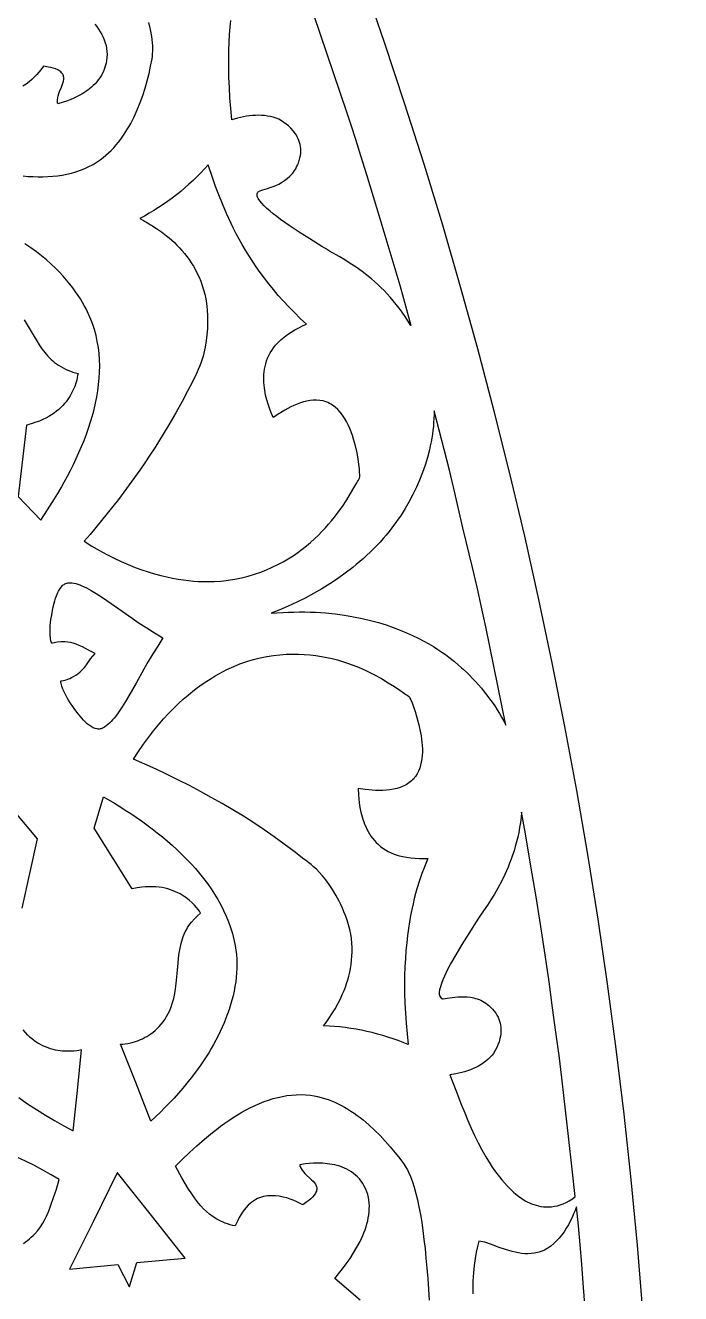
# Model space of a CAD drawing. Extents: x -540 to 540, y -540 to 540.
# Drawn here: x 404.1 to 462, y 36.9 to 149 of the extents above; entities that cross this region are included whole.
import ezdxf

# ---------------------------------------------------------------- set-up
doc = ezdxf.new("R2010")
doc.units = 0
doc.layers.add('LAYER_1', color=18, linetype='CONTINUOUS')
doc.layers.add('LAYER_2', color=174, linetype='CONTINUOUS')

msp = doc.modelspace()

# ---------------------------------------------------------------- linework, layer by layer
at = {"layer": 'LAYER_1'}
msp.add_lwpolyline([(0, 540, 0.4142135623730951), (-540, 5.68e-14, 0.4142135623730951), (0, -540, 0.4142135623730951), (540, 5.68e-14, 0.4142135623730951)], format="xyb", close=True, dxfattribs=at)
for points in [[(410.2177325340588, 149.1595620638615), (410.3929611884957, 148.9373801564667), (410.5554728956261, 148.710627106139), (410.7044122503814, 148.4793923026318), (410.8389238476931, 148.2437651356986), (410.9581522824928, 148.0038349950927), (411.0612421497119, 147.7596912705676), (411.147338044282, 147.5114233518767), (411.2155845611346, 147.2591206287734), (411.2651262952012, 147.0028724910111), (411.2951078414133, 146.7427683283433), (411.3046737947024, 146.4788975305233), (411.29296875, 146.2113494873047), (411.262289499414, 145.9477644373023), (411.2160666910089, 145.6953121290611), (411.1551775688847, 145.4537555702502), (411.0804993771413, 145.2228577685387), (410.9929093598789, 145.0023817315959), (410.8932847611974, 144.792090467091), (410.7825028251968, 144.591746982693), (410.6614407959773, 144.4011142860712), (410.5309759176388, 144.2199553848947), (410.3919854342813, 144.0480332868328), (410.2453465900048, 143.8851109995545), (410.0919366289095, 143.7309515307291), (409.9326327950952, 143.5853178880257), (409.768312332662, 143.4479730791135), (409.5998524857101, 143.3186801116616), (409.4281304983393, 143.1972019933393), (409.0784090787412, 142.9767423347601), (408.726166026668, 142.784698164729), (408.37841929492, 142.6191735445995), (408.0421868362972, 142.4782725357249), (407.7244866035999, 142.3600991994587), (407.4323365496282, 142.2627575971542), (406.9527587890625, 142.1229858398438), (406.9330218033029, 142.2066533243631), (406.9214775463305, 142.2920259038068), (406.9204770310957, 142.4672518402254), (406.9447768680548, 142.6473946346161), (406.9893966819044, 142.8311852724958), (407.0493560973412, 143.017354739381), (407.119674739062, 143.2046340207885), (407.2714682001421, 143.5774459692373), (407.3429822688948, 143.7604406073119), (407.4049340627181, 143.9394690019757), (407.4523432063087, 144.1132621387453), (407.4802293243634, 144.2805510031375), (407.4836120415789, 144.4400665806689), (407.4745582575896, 144.5165128198358), (407.4575109826517, 144.5905398568562), (407.4318476698523, 144.6619890649199), (407.3969457722786, 144.7307018172162), (407.3521827430175, 144.796519486935), (407.2969360351562, 144.8592834472656), (407.219403436602, 144.9309877101616), (407.1366732330416, 144.9956687944967), (406.9575184714066, 145.1058951688572), (406.7632686712593, 145.193830053094), (406.5577207536081, 145.2633409299537), (406.3446716394608, 145.3182952821829), (406.1279182498258, 145.3625605925284), (405.698486328125, 145.4344940185547), (405.451457590206, 145.1105774424946), (405.2911451271947, 144.9151909496937), (405.1073151570339, 144.705815519127), (404.9007285963873, 144.4886735498557), (404.6721463619187, 144.2699874409408), (404.4223293702919, 144.0559795914435), (404.1520385381705, 143.8528724004249), (403.8620347822183, 143.6668882669461)], [(403.888900226406, 135.7405846963792), (404.3312617897899, 135.7014409707621), (404.7716946387168, 135.674580504838), (405.2096584851814, 135.6607055497062), (405.6446130411782, 135.6605183564658), (406.0760180187016, 135.6747211762161), (406.5033331297462, 135.7040162600564), (406.9260180863067, 135.7491058590858), (407.3435326003774, 135.8106922244036), (407.7553363839529, 135.889477607109), (408.1608891490278, 135.9861642583012), (408.5596506075964, 136.1014544290795), (408.9510804716535, 136.236050370543), (409.3346384531935, 136.3906543337911), (409.709784264211, 136.5659685699228), (410.0759776167004, 136.7626953300375), (410.4326782226562, 136.9815368652344), (410.6981493927789, 137.1637850576768), (410.9548195999084, 137.3570673501583), (411.2028345576061, 137.5609411915639), (411.4423399794329, 137.7749640307782), (411.67348157895, 137.9986933166859), (411.8964050697186, 138.2316864981721), (412.1112561652997, 138.4735010241212), (412.3181805792544, 138.7236943434182), (412.5173240251439, 138.9818239049479), (412.7088322165293, 139.247447157595), (412.8928508669716, 139.5201215502443), (413.069525690032, 139.7994045317805), (413.2390023992717, 140.0848535510885), (413.4014267082517, 140.376026057053), (413.5569443305331, 140.6724794985588), (413.7057009796771, 140.9737713244907), (413.9835142127971, 141.5890999251719), (414.2360321161008, 142.2184714501747), (414.4644203980769, 142.8583454905775), (414.6698447672144, 143.5051816374585), (414.8534709320022, 144.1554394818957), (415.0164646009291, 144.8055786149677), (415.1599914824842, 145.4520586277524), (415.2852172851562, 146.0913391113281), (415.3173292298042, 146.3014113392801), (415.3386897500417, 146.5222760067894), (415.3495274096843, 146.7538540084816), (415.3500707725474, 146.996066238982), (415.3405484024467, 147.2488335929162), (415.3211888631976, 147.5120769649096), (415.2922207186157, 147.7857172495878), (415.2538725325164, 148.069675341576), (415.1499502910278, 148.6682285259849), (415.0112506492559, 149.3071036751401)], [(429.5556793746242, 150.0209849109033), (430.1502793251041, 148.2808209574249), (431.32029621231, 144.7936604721758), (432.4891967773438, 141.3063659667969), (432.8412431258826, 140.2486228820661), (433.2490485782702, 138.9914122543887), (433.7120774208701, 137.5346211533182), (434.2297939400453, 135.8781366484083), (435.4271471535751, 131.9656357052842), (436.8368225097656, 127.2530059814453), (437.1757138060873, 126.0749659175093), (437.5010410805992, 124.8930434085381), (438.1405639648438, 122.5260467529297), (437.896636059313, 122.9293030566607), (437.6468742162581, 123.3164908232539), (437.3918496036188, 123.6880237928995), (437.1321333893349, 124.0443157057877), (436.8682967413462, 124.3857803021089), (436.6009108275924, 124.7128313220531), (436.3305468160132, 125.0258825058107), (436.0577758745483, 125.3253475935718), (435.7831691711376, 125.6116403255268), (435.5072978737207, 125.8851744418657), (435.2307331502374, 126.146363682779), (434.9540461686274, 126.3956217884567), (434.6778080968306, 126.6333624990891), (434.4025901027865, 126.8599995548665), (433.8574990197158, 127.281617662617), (433.3233422629333, 127.6637860332301), (432.8046891759569, 128.0098145882276), (432.3061091023045, 128.3230132491313), (431.8321713854941, 128.6066919374631), (430.9765003964711, 129.0987290824982), (430.6039058112942, 129.3137073822453), (430.2742309570312, 129.5124053955078), (429.2342695310558, 130.1663434244805), (428.2789630143764, 130.7795360706479), (427.4142620241848, 131.3543991932533), (426.6461171776734, 131.8933486515401), (426.3001128761701, 132.1501107125775), (425.9804790920338, 132.3988003047515), (425.6879596524134, 132.6397194104675), (425.423298384458, 132.8731700121309), (425.1872391153165, 133.0994540921472), (424.9805256721379, 133.3188736329217), (424.8039018820713, 133.5317306168599), (424.6581115722656, 133.7383270263672), (424.6315517852917, 133.7908275362729), (424.6047897287746, 133.866559904046), (424.5835371336231, 133.9581097117713), (424.5735057307459, 134.0580625415339), (424.5804072510519, 134.1590039754187), (424.6099534254498, 134.2535195955107), (424.6350031738422, 134.296050719786), (424.6678559848483, 134.3341949838949), (424.7092258248318, 134.3670255855981), (424.7598266601562, 134.3936157226562), (425.0846126856364, 134.5074972072755), (425.4998346795326, 134.6372804577889), (425.7320020748738, 134.7143834670417), (425.9755499546035, 134.8029597839112), (426.2267354828166, 134.9055086971115), (426.481815823608, 135.0245294953571), (426.7370481410726, 135.1625214673623), (426.9886895993051, 135.3219839018413), (427.2329973624005, 135.5054160875088), (427.4662285944537, 135.7153173130787), (427.577520875119, 135.8309748435505), (427.6846404595594, 135.9541868672657), (427.7871194932866, 136.0852657953138), (427.8844901218125, 136.224524038784), (427.976284490649, 136.3722740087657), (428.062034745308, 136.5288281163479), (428.1412730313012, 136.6944987726203), (428.2135314941406, 136.8695983886719), (428.2932158742384, 137.1015642865183), (428.353378084229, 137.3264589768376), (428.3951072404649, 137.5442744607849), (428.4194924592987, 137.7550027395155), (428.4276228570829, 137.9586358141846), (428.4205875501701, 138.1551656859473), (428.3994756549126, 138.3445843559587), (428.3653762876631, 138.5268838253742), (428.3193785647741, 138.7020560953489), (428.2625716025979, 138.8700931670379), (428.1960445174872, 139.0309870415964), (428.1208864257945, 139.1847297201797), (428.0381864438723, 139.3313132039428), (427.949033688073, 139.4707294940411), (427.7557263202535, 139.7280284978635), (427.5496772531561, 139.9565627408884), (427.3395994176008, 140.1562682323574), (427.1342057444077, 140.3270809815117), (426.9422091643969, 140.4689369975929), (426.6332590072025, 140.6655228675017), (426.4824523925781, 140.7455139160156), (426.2418167746581, 140.8421601495063), (425.9949011297528, 140.9220531109262), (425.7425115272504, 140.985946616381), (425.4854540365392, 141.0345944819761), (425.2245347270072, 141.0687505238169), (424.9605596680425, 141.089168558009), (424.6943349290334, 141.0966024006579), (424.4266665793681, 141.0918058678691), (424.1583606884347, 141.0755327757481), (423.8902233256213, 141.0485369404004), (423.6230605603162, 141.0115721779314), (423.3576784619074, 140.9653923044468), (423.0948830997833, 140.9107511360519), (422.8354805433319, 140.8484024888523), (422.330078125, 140.7035980224609), (422.2392251393005, 141.6908495638764), (422.1675458988395, 142.6417838959697), (422.1142525539775, 143.5558695737369), (422.0785572550752, 144.432575152174), (422.0596721524933, 145.2713691862773), (422.0568093965924, 146.0717202310427), (422.069181137733, 146.8330968414664), (422.0959995262759, 147.5549675725445), (422.1364767125816, 148.2368009792731), (422.1898248470109, 148.8780656166481), (422.2552560799243, 149.4782300396659)], [(403.989464402349, 123.0174770191978), (404.4324755384055, 122.2809513555152), (404.8670961088778, 121.5388089177637), (405.088957909001, 121.1733811604234), (405.3179596401056, 120.8158489117395), (405.5571804929839, 120.4693120724364), (405.8096996584286, 120.1368705432387), (406.0785963272319, 119.8216242248709), (406.2201484725157, 119.6714179887247), (406.3669496901864, 119.5266730180576), (406.519384879093, 119.3877768004602), (406.6778389380846, 119.2551168235231), (406.8426967660101, 119.1290805748369), (407.0143432617188, 119.0100555419922), (407.2138354484678, 118.8859342018335), (407.4196892250696, 118.7716675128884), (407.6311043421852, 118.6669763116259), (407.847280550475, 118.5715814345152), (408.0674176006001, 118.4852037180254), (408.290715243221, 118.4075639986257), (408.5163732289986, 118.338383112785), (408.7435913085938, 118.2773818969727), (408.71099876605, 118.0863631492401), (408.676461506369, 117.9096207707107), (408.6239999366952, 117.6877224396726), (408.5492913187386, 117.4274176940758), (408.4480129142091, 117.1354560718704), (408.3158419848167, 116.8185871110064), (408.1484557922713, 116.4835603494339), (408.0502061166006, 116.3113470239913), (407.9415315982828, 116.1371253251029), (407.8218918950319, 115.9617389450123), (407.6907466645613, 115.7860315759634), (407.5475555645849, 115.6108469101999), (407.3917782528165, 115.4370286399655), (407.2228743869698, 115.2654204575041), (407.0403036247586, 115.0968660550593), (406.8435256238965, 114.9322091248749), (406.6320000420974, 114.7722933591947), (406.4051865370749, 114.6179624502625), (406.1625447665429, 114.4700600903219), (405.903534388215, 114.3294299716168), (405.6276150598051, 114.1969157863908), (405.3342464390267, 114.0733612268878), (405.0228881835938, 113.9596099853516), (404.6154124383989, 113.8331246455864), (404.2037048339844, 113.7207107543945), (403.4482421875, 107.4171981811523), (405.4428405761719, 105.3064270019531), (406.054957765565, 106.2307693770298), (406.6571153256758, 107.1891629824899), (406.9523099039657, 107.6800068369759), (407.2424353659932, 108.1780169074924), (407.5266319754445, 108.6827443301841), (407.8040399960057, 109.193740241196), (408.0737996913628, 109.7105557766728), (408.3350513252019, 110.2327420727595), (408.5869351612091, 110.7598502656008), (408.8285914630706, 111.2914314913416), (409.0591604944724, 111.8270368861269), (409.2777825191005, 112.3662175861013), (409.483597800641, 112.9085247274098), (409.6757466027801, 113.4535094461972), (409.8533691892038, 114.0007228786084), (410.0156058235982, 114.5497161607882), (410.1615967696495, 115.1000404288815), (410.2904822910435, 115.651246819033), (410.4014026514665, 116.2028864673878), (410.4934981146046, 116.7545105100905), (410.5659089441437, 117.3056700832861), (410.6177754037701, 117.8559163231194), (410.6482377571697, 118.4048003657352), (410.6564362680286, 118.9518733472785), (410.6415112000331, 119.496686403894), (410.6026028168691, 120.0387906717266), (410.5388513822227, 120.5777372869212), (410.44939715978, 121.1130773856225), (410.333380413227, 121.6443621039755), (410.18994140625, 122.171142578125), (410.0788995061939, 122.528677062543), (409.9635042393842, 122.8506535108211), (409.7995094290119, 123.2552654903925), (409.5804025757961, 123.7328850466925), (409.4481469770965, 123.9960639303143), (409.2996711804556, 124.2738842251566), (409.1341611234633, 124.5651424368988), (408.9508027437095, 124.8686350712202), (408.7487819787839, 125.1831586338004), (408.5272847662765, 125.5075096303187), (408.2854970437771, 125.8404845664545), (408.0226047488756, 126.1808799478874), (407.7377938191619, 126.5274922802967), (407.4302501922258, 126.8791180693618), (407.0991598056572, 127.2345538207621), (406.743708597046, 127.5925960401772), (406.363082503982, 127.9520412332864), (405.9564674640551, 128.3116859057691), (405.5230494148552, 128.6703265633048), (405.0620142939721, 129.0267597115729), (404.5725480389956, 129.3797818562528), (404.0538365875158, 129.7281895030239)], [(403.8135681152344, 71.01905822753906), (405.1737670898438, 77.13914489746094), (403.3274230957031, 79.33756256103516)], [(403.5003285412474, 54.26761157535159), (404.2732210022153, 53.73196294537787), (405.0621992448466, 53.21855477476019), (405.8645073944941, 52.72486318983837), (406.6773895765107, 52.24836431695226), (407.4980899162493, 51.78653428244169), (408.3238525390625, 51.33684921264648), (408.6906162808078, 54.91197036511847), (409.0394592285156, 58.48894119262695), (408.828233914474, 58.44753259699928), (408.6293886699691, 58.41602601247403), (408.3769215101745, 58.38685187783381), (408.0772322923649, 58.36716067384808), (407.736720873815, 58.36410288128633), (407.3617871117997, 58.38482898091802), (407.1634118073908, 58.40634551554687), (406.9588308635936, 58.43648945351264), (406.7488442625673, 58.4761546049115), (406.5342519864715, 58.52623477983964), (406.3158540174653, 58.58762378839326), (406.0944503377081, 58.66121544066851), (405.8708409293592, 58.74790354676161), (405.6458257745782, 58.84858191676872), (405.4202048555242, 58.96414436078604), (405.1947781543565, 59.09548468890975), (404.9703456532346, 59.24349671123603), (404.7477073343179, 59.40907423786106), (404.5276631797655, 59.59311107888104), (404.3110131717368, 59.79650104439214), (404.0985572923913, 60.02013794449056), (403.8910955238882, 60.26491558927246)], [(433.6733148198039, 36.38222326963493), (431.4247741699219, 38.28268432617188), (431.768480904135, 38.69139034955002), (432.1124074186705, 39.12404058779646), (432.4515758318157, 39.57794944512516), (432.7810082618578, 40.05043132575008), (433.0957268270839, 40.5388006338852), (433.3907536457815, 41.04037177374448), (433.6611108362378, 41.55245914954187), (433.7854827328401, 41.81160717723423), (433.9018205167397, 42.07237716549135), (434.0095019527228, 42.33443341484), (434.1079048055749, 42.5974402258069), (434.1964068400821, 42.86106189891881), (434.2743858210303, 43.12496273470245), (434.3412195132054, 43.3888070336846), (434.3962856813932, 43.65225909639199), (434.4389620903798, 43.91498322335137), (434.468626504951, 44.17664371508948), (434.4846566898927, 44.43690487213308), (434.4864304099908, 44.6954309950089), (434.4733254300313, 44.95188638424369), (434.4447195147999, 45.20593534036419), (434.3999904290828, 45.45724216389716), (434.3385159376656, 45.70547115536932), (434.2596738053344, 45.95028661530745), (434.162841796875, 46.19135284423828), (434.0422273411001, 46.43947157232375), (433.909116322568, 46.66978412347308), (433.7643609210108, 46.88290093796064), (433.608813316161, 47.07943245606079), (433.4433256877508, 47.25998911804793), (433.2687502155124, 47.42518136419643), (433.0859390791783, 47.57561963478068), (432.8957444584805, 47.71191437007503), (432.6990185331515, 47.83467601035387), (432.4966134829236, 47.94451499589159), (432.2893814875291, 48.04204176696255), (432.0781747267002, 48.12786676384113), (431.8638453801693, 48.20260042680172), (431.6472456276686, 48.26685319611869), (431.4292276489304, 48.3212355120664), (431.210643623687, 48.36635781491925), (430.9923457316708, 48.40283054495162), (430.7751861526139, 48.43126414243787), (430.3476906523077, 48.46645570086953), (429.9349745606266, 48.47681601240927), (429.543855315429, 48.4672285992521), (429.1811503545733, 48.44257698359303), (428.8536771159178, 48.4077446876271), (428.3316955566406, 48.32707214355469), (428.3494244651694, 48.24325691179982), (428.375276788316, 48.16139649325511), (428.4488346333891, 48.00305093044935), (428.5473350017126, 47.85105712444373), (428.6657438031392, 47.70443674454458), (428.7990269475215, 47.56221146005822), (428.9421503447122, 47.42340294029097), (429.2377815369297, 47.15212287213909), (429.3802211516618, 47.01769466236711), (429.512364658613, 46.88276989453952), (429.629177967636, 46.74637023796267), (429.7256269885835, 46.60751736194285), (429.7966776313082, 46.46523293578642), (429.8211054076659, 46.39249816306518), (429.8372958056627, 46.31853862879967), (429.8446195640301, 46.24323204165315), (429.8424474214997, 46.16645611028893), (429.8301501168031, 46.0880885433703), (429.8070983886719, 46.00800704956055), (429.7675023423433, 45.90962087728131), (429.7202315494595, 45.81533772926468), (429.6051969529588, 45.63814861724435), (429.4670570570345, 45.47457593594983), (429.3108743195514, 45.32275590783134), (429.1417111983745, 45.18082475533917), (428.9646301513684, 45.04691870092356), (428.6069641113281, 44.79572677612305), (428.244819145921, 44.98079308811153), (428.0161981689037, 45.08724385430916), (427.7603606706295, 45.1959847492694), (427.4806685073128, 45.30177456446246), (427.1804835351679, 45.3993720913586), (426.8631676104092, 45.48353612142804), (426.5320825892508, 45.54902544614102), (426.190590327907, 45.59059885696779), (426.0169920622326, 45.6007792170083), (425.8420526825922, 45.6030151453786), (425.6661924210126, 45.59665149101247), (425.4898315095207, 45.58103310284368), (425.3133901801432, 45.55550482980601), (425.1372886649068, 45.51941152083324), (424.9619471958384, 45.47209802485916), (424.7877860049647, 45.41290919081757), (424.6152253243126, 45.34118986764221), (424.4446853859088, 45.25628490426688), (424.2765864217801, 45.15753914962535), (424.1113486639533, 45.04429745265141), (423.9493923444552, 44.91590466227884), (423.7911376953125, 44.77170562744141), (423.603175380435, 44.57395904431557), (423.4294440120879, 44.36299475404769), (423.2688608934686, 44.14070512139072), (423.1203433277748, 43.90898251109763), (422.9828086182038, 43.66971928792135), (422.855174067953, 43.42480781661486), (422.6252746582031, 42.92560958862305), (422.396144387787, 42.97728228504519), (422.1749977991837, 43.03695978374228), (421.9616860287347, 43.10416717198256), (421.7560602127814, 43.1784295370343), (421.5579714876653, 43.25927196616576), (421.3672709897277, 43.34621954664521), (421.1838098553101, 43.4387973657409), (421.0074392207538, 43.5365305107211), (420.6753739965912, 43.74556312740805), (420.369884407971, 43.96951809485216), (420.0897795456247, 44.20459611119951), (419.8338685002835, 44.44699787459618), (419.6009603626789, 44.69292408318827), (419.3898642235421, 44.93857543512188), (419.1993891736043, 45.18015262854308), (419.0283443035972, 45.41385636159796), (418.7397814662996, 45.84244623919317), (418.5146484375, 46.19395065307617), (418.2056022033544, 46.68749464137842), (417.9100339294322, 47.18941444157399), (417.3435363769531, 48.20760726928711), (417.952200467987, 48.8082376307657), (418.5858696293706, 49.41337684987032), (419.2431141552723, 50.01608729523577), (419.9225043398607, 50.60943133549687), (420.6226104773039, 51.18647133928845), (420.9799852452737, 51.46670931770655), (421.3420028617704, 51.74026967524531), (421.7084846135651, 52.00628520798411), (422.0792517874287, 52.26388871200227), (422.4541256701324, 52.51221298337917), (422.8329275484471, 52.75039081819416), (423.2154787091439, 52.97755501252657), (423.601600438994, 53.19283836245577), (423.9911140247682, 53.39537366406113), (424.3838407532377, 53.58429371342196), (424.7796019111736, 53.75873130661763), (425.1782187853468, 53.91781923972751), (425.5795126625284, 54.06069030883093), (425.9833048294896, 54.18647731000725), (426.3894165730013, 54.29431303933582), (426.7976691798345, 54.38333029289601), (427.2078839367603, 54.45266186676714), (427.6198821305499, 54.50144055702857), (428.0334850479741, 54.52879915975967), (428.4485139758041, 54.53387047103978), (428.8647902008109, 54.51578728694826), (429.2821350097656, 54.47368240356445), (429.5992406050627, 54.42510720883786), (429.9131827897941, 54.36268045133293), (430.2238994174191, 54.28686845309274), (430.5313283413967, 54.19813753616035), (430.8354074151862, 54.09695402257884), (431.1360744922467, 53.9837842343913), (431.4332674260373, 53.8590944936408), (431.7269240700174, 53.72335112237043), (432.0169822776459, 53.57702044262325), (432.3033799023822, 53.42056877644235), (432.5860547976852, 53.2544624458708), (432.8649448170142, 53.07916777295169), (433.1399878138284, 52.89515107972809), (433.411121641587, 52.70287868824308), (433.6782841537491, 52.50281692053972), (433.9414132037738, 52.29543209866112), (434.455322331248, 51.86055858055044), (434.9523518516828, 51.40198871025567), (435.4320045927516, 50.92345306412143), (435.8937833821277, 50.42868221849233), (436.3371910474845, 49.92140674971301), (436.7617304164952, 49.40535723412809), (437.1669043168332, 48.88426424808219), (437.5522155761719, 48.36185836791992), (437.6540586863723, 48.21229885966471), (437.7531480536948, 48.05083992806352), (437.8495229580992, 47.87760532301431), (437.9432226795456, 47.69271879441499), (438.1227536934036, 47.28848496615781), (438.2920553349484, 46.83912844247548), (438.4514418438591, 46.34563922255151), (438.6012274598152, 45.80900730556939), (438.741726422496, 45.23022269071262), (438.8732529715808, 44.61027537716471), (438.9961213467491, 43.95015536410915), (439.1106457876801, 43.25085265072943), (439.2171405340532, 42.51335723620907), (439.3159198255478, 41.73865911973155), (439.4072979018433, 40.92774830048037), (439.4915890026189, 40.08161477763905), (439.5691073675541, 39.20124855039106), (439.6401672363281, 38.28763961791992), (439.7831749985979, 36.3673407721132)], [(403.9138019525405, 41.38660740555112), (404.1033292379138, 41.51492338286127), (404.2832985896355, 41.64866399579125), (404.4539996169785, 41.78731847817745), (404.6157219292164, 41.93037606385624), (404.7687551356224, 42.07732598666402), (404.9133888454697, 42.22765748043716), (405.1786162125818, 42.53642211622505), (405.4137209047391, 42.85258384191098), (405.6210197961281, 43.17205652818599), (405.8028297609352, 43.49075404574114), (405.9614676733469, 43.80459026526748), (406.0992504075495, 44.10947905745606), (406.2184948377296, 44.40133429299794), (406.4106362827679, 44.92959957690582), (406.5564270019531, 45.35669708251953), (406.8294286505582, 46.18599224768118), (407.0811157226562, 47.02218627929688), (406.3716853581236, 47.44420464499412), (405.6387307861511, 47.86026229406635), (404.8849354159928, 48.26510873586557), (404.112982656903, 48.65349347974373), (403.3255559181358, 49.02016603505282)], [(453.6472851737362, 34.47985121852781), (453.3945892077387, 37.86510084238141), (453.2601081378016, 39.55696608764414), (453.1153521168757, 41.24784183505285), (452.9566814751889, 42.93736574454904), (452.7804565429688, 44.62517547607422), (452.6663936231392, 44.30790086040983), (452.538792895795, 43.98702825463199), (452.3976691099347, 43.66515253279586), (452.2430370145574, 43.34486856895658), (452.0749113586619, 43.02877123716931), (451.8933068912469, 42.71945541148921), (451.6982383613114, 42.41951596597141), (451.4897205178543, 42.13154777467106), (451.2677681098744, 41.85814571164332), (451.0323958863705, 41.60190465094335), (450.7836185963416, 41.36541946662628), (450.5214509887865, 41.15128503274727), (450.2459078127041, 40.96209622336147), (450.1031249955272, 40.87766732599576), (449.9570038170931, 40.80044791252404), (449.8075461210266, 40.73076234220319), (449.6547537509525, 40.66893497429011), (449.4986285504958, 40.6152901680417), (449.3391723632812, 40.57015228271484), (449.0630015873207, 40.51305279779114), (448.7849096591507, 40.47970614353274), (448.5052353403274, 40.46817625994004), (448.2243173924073, 40.47652708701349), (447.9424945769465, 40.50282256475347), (447.6601056555014, 40.54512663316041), (447.3774893896283, 40.60150323223472), (447.0949845408834, 40.67001630197683), (446.812929870823, 40.74872978238714), (446.5316641410036, 40.83570761346607), (445.9728545483124, 41.02671208763145), (445.42126585526, 41.22754124447628), (444.8796081542969, 41.42270660400391), (444.7028462957621, 41.48123898841006), (444.5227114800409, 41.53069710229522), (444.3399870986157, 41.56507941588725), (444.1554565429688, 41.57838439941406), (444.0432545096526, 41.12546773884236), (443.936327646464, 40.61739170875292), (443.8386171551129, 40.05615755650166), (443.7540642373092, 39.44376652944448), (443.686610094763, 38.78221987493729), (443.6401959291843, 38.07351884033599), (443.6187629422831, 37.3196646729965), (443.6186460163709, 36.92643055434863)]]:
    msp.add_lwpolyline(points, dxfattribs=at)
for points in [[(425.9866943359375, 114.3857421875), (425.7777777854913, 114.8960426006065), (425.6590522924018, 115.2130778128101), (425.5394611433447, 115.5656048006817), (425.4254887052775, 115.949299893147), (425.3236193451577, 116.3598394191318), (425.2403374299429, 116.792899707562), (425.2076931288491, 117.0165239904834), (425.1821273265905, 117.2441570873633), (425.1644505690369, 117.4752585393175), (425.1554734020581, 117.7092878874616), (425.1560063715235, 117.9457046729114), (425.166860023303, 118.1839684367826), (425.1888449032662, 118.4235387201909), (425.2227715572828, 118.6638750642521), (425.2694505312226, 118.9044370100819), (425.3296923709552, 119.1446840987959), (425.4043076223502, 119.38407587151), (425.4941068312774, 119.6220718693399), (425.5999005436065, 119.8581316334012), (425.7224993052071, 120.0917147048098), (425.8627136619489, 120.3222806246813), (426.0213541597017, 120.5492889341314), (426.1992313443351, 120.7721991742759), (426.3971557617188, 120.9904708862305), (426.6687027166643, 121.2522003974581), (426.9577987429986, 121.4953708534038), (427.2619993019769, 121.7213390255181), (427.5788598548547, 121.9314616852519), (427.9059358628874, 122.1270956040557), (428.2407827873303, 122.3095975533803), (428.580956089439, 122.4803243046763), (428.9240112304688, 122.6406326293945), (428.3818223318815, 123.1464119576019), (427.8631219174242, 123.6541512072502), (427.3673085177808, 124.163229411601), (426.8937806636354, 124.6730256039156), (426.441936885672, 125.1829188174555), (426.0111757145746, 125.6922880854822), (425.6008956810272, 126.2005124412572), (425.2104953157139, 126.7069709180418), (424.8393731493186, 127.2110425490975), (424.4869277125255, 127.7121063676859), (424.1525575360185, 128.2095414070682), (423.8356611504817, 128.7027267005061), (423.535637086599, 129.1910412812609), (423.2518838750545, 129.6738641825942), (422.9838000465323, 130.1505744377672), (422.7307841317164, 130.6205510800416), (422.4922346612907, 131.0831731426787), (422.2675501659393, 131.5378196589401), (421.8573702231955, 132.4207021853812), (421.4954325489573, 133.2642309254566), (421.1769253886967, 134.0634381452579), (420.897036987886, 134.8133561108767), (420.6509555919973, 135.5090170884047), (420.240966796875, 136.7176971435547), (419.9198876872426, 136.3598544220617), (419.5897943864587, 136.0091646379137), (419.2510051583188, 135.6658346104082), (418.9038382666183, 135.3300711588428), (418.5486119751528, 135.002081102515), (418.1856445477181, 134.6820712607224), (417.8152542481095, 134.3702484527626), (417.4377593401227, 134.066819497933), (417.0534780875532, 133.7719912155314), (416.6627287541966, 133.4859704248551), (416.2658296038484, 133.2089639452019), (415.8630989003041, 132.9411785958692), (415.4548549073594, 132.6828211961547), (415.0414158888098, 132.4340985653558), (414.6231001084509, 132.1952175227702), (414.2002258300781, 131.9663848876953), (414.5154871168667, 131.8003817533683), (414.872917502814, 131.6013876967988), (415.2649968923959, 131.3678145524908), (415.6842051900883, 131.0980741549485), (416.123022300367, 130.7905783386756), (416.5739281277078, 130.4437389381763), (416.8015642804252, 130.2550690921242), (417.0294025765865, 130.0559677879544), (417.2565030042513, 129.8462365049801), (417.4819255514791, 129.6256767225141), (417.7047302063293, 129.3940899198694), (417.9239769568613, 129.1512775763591), (418.1387257911348, 128.8970411712962), (418.3480366972091, 128.6311821839936), (418.5509696631437, 128.3535020937644), (418.7465846769982, 128.0638023799215), (418.9339417268319, 127.761884521778), (419.1121008007045, 127.4475499986468), (419.2801218866753, 127.120600289841), (419.4370649728039, 126.7808368746735), (419.5819900471496, 126.4280612324573), (419.7139570977721, 126.0620748425055), (419.8320261127308, 125.682679184131), (419.9352570800851, 125.2896757366469), (420.0227099878946, 124.8828659793661), (420.0934448242188, 124.4620513916016), (420.1290676726748, 124.1891846049298), (420.157104338403, 123.9151297018302), (420.1912128952843, 123.3642666917471), (420.1973580420795, 122.8110846521515), (420.1771273260051, 122.2572058738423), (420.1321082942777, 121.7042526476188), (420.063888494114, 121.1538472642801), (419.9740554727305, 120.6076120146251), (419.8641967773438, 120.0671691894531), (419.8022486299124, 119.8209643499377), (419.7215077967222, 119.5545220208919), (419.622248419224, 119.2679305555944), (419.5047446388687, 118.9612783073239), (419.3692705971072, 118.634653629359), (419.21610043539, 118.2881448749784), (418.8577683178925, 117.5358285500845), (418.4319414179826, 116.7050361588715), (417.9408128672669, 115.7964745275685), (417.3865757973517, 114.8108504824048), (416.7714233398438, 113.7488708496094), (416.3640619889655, 113.0648379984627), (415.9473686688386, 112.3861354348969), (415.5216089621815, 111.7127684816051), (415.0870484517125, 111.0447424612807), (414.6439527201501, 110.382062696617), (414.1925873502129, 109.7247345103075), (413.7332179246193, 109.0727632250453), (413.2661100260876, 108.4261541635239), (412.7915292373365, 107.7849126484365), (412.3097411410842, 107.1490440024765), (411.8210113200493, 106.5185535483373), (411.3256053569502, 105.8934466087122), (410.8237888345054, 105.2737285062944), (410.3158273354334, 104.6594045637773), (409.8019864424525, 104.0504801038544), (409.2825317382812, 103.4469604492188), (409.9618789204862, 103.0220329481592), (410.6304062647981, 102.6309793976122), (411.2874968232759, 102.2724792364491), (411.9325336479782, 101.9452119035416), (412.5648997909639, 101.6478568377612), (413.1839783042918, 101.3790934779795), (413.7891522400207, 101.1376012630679), (414.3798046502093, 100.922059631898), (414.9553185869165, 100.7311480233415), (415.5150771022011, 100.5635458762698), (416.0584632481218, 100.4179326295544), (416.5848600767375, 100.292987722067), (417.0936506401069, 100.187390592679), (417.5842179902889, 100.099820680262), (418.0559451793424, 100.0289574236876), (418.508215259326, 99.97348026182736), (418.9404112822986, 99.93206863355275), (419.3519163003189, 99.90340197773531), (419.7421133654458, 99.88615973324661), (420.1103855297381, 99.87902133895822), (420.7786873640539, 99.88977385646851), (421.3518862197368, 99.9250950412385), (421.8250465132572, 99.97442040424062), (422.1932326610854, 100.0271854564472), (422.5949401855469, 100.1007766723633), (423.1968778587837, 100.2250479214347), (423.7786812570353, 100.370879287473), (424.3406542918431, 100.5370289642142), (424.8831008747486, 100.7222551453941), (425.4063249172932, 100.9253160247487), (425.9106303310185, 101.1449697960139), (426.3963210274657, 101.3799746529256), (426.8637009181763, 101.6290887892197), (427.3130739146919, 101.8910703986322), (427.7447439285539, 102.1646776748989), (428.1590148713036, 102.4486688117557), (428.5561906544826, 102.7418020029386), (428.9365751896324, 103.0428354421835), (429.3004723882942, 103.3505273232263), (429.6481861620097, 103.6636358398029), (429.9800204223201, 103.9809191856492), (430.296279080767, 104.3011355545012), (430.5972660488919, 104.6230431400947), (430.8832852382361, 104.9454001361657), (431.1546405603411, 105.2669647364501), (431.4116359267484, 105.5864951346837), (431.6545752489994, 105.9027495246026), (432.0995014071983, 106.5204630544396), (432.4918503272694, 107.1101708758485), (432.8340533015441, 107.6619385387164), (433.1285416223543, 108.1658315929308), (433.3777465820312, 108.6119155883789), (433.4471733025073, 108.7253630400664), (433.5201468089084, 108.8376541665194), (433.5841150260896, 108.9532945707967), (433.60879962774, 109.0137787530753), (433.6265258789062, 109.076789855957), (433.6334562600113, 109.1520495137025), (433.6360329911007, 109.3080856849898), (433.6289464132954, 109.543674864526), (433.6068868677161, 109.8575935470179), (433.5645446954838, 110.2486182271727), (433.4966102377196, 110.7155253996972), (433.397773835544, 111.2570915592985), (433.2627258300781, 111.8720932006836), (433.1856927572276, 112.174735093318), (433.0962190192222, 112.4844845173451), (432.9940467535129, 112.7982683682747), (432.8789180975505, 113.1130135416162), (432.7505751887857, 113.4256469328794), (432.6087601646695, 113.7330954375738), (432.4532151626527, 114.032285951209), (432.283682320186, 114.3201453692947), (432.0999037747202, 114.5936005873406), (431.9016216637065, 114.8495785008561), (431.6885781245954, 115.0850060053509), (431.4605152948378, 115.2968099963347), (431.34077106392, 115.3928928291067), (431.2171753118846, 115.481917369317), (431.089695805913, 115.5634994789044), (430.9583003131866, 115.6372550198076), (430.8229566008866, 115.7027998539651), (430.6836324361946, 115.7597498433158), (430.5402955862917, 115.8077208497984), (430.3929138183594, 115.8463287353516), (430.1088320905922, 115.8956644763798), (429.822958636813, 115.9169763364027), (429.5359257700279, 115.9122516499137), (429.2483658032427, 115.8834777514063), (428.9609110494631, 115.8326419753739), (428.6741938216951, 115.7617316563101), (428.3888464329445, 115.6727341287082), (428.1055011962171, 115.5676367270617), (427.8247904245189, 115.4484267858641), (427.5473464308556, 115.3170916396089), (427.273801528233, 115.1756186227894), (427.0047880296572, 115.0259950698992), (426.4828844966689, 114.7102456938804)], [(425.8032073974609, 97.08503723144531), (426.321769640461, 97.1257134734883), (426.8318956561019, 97.15715396202995), (427.3336043972061, 97.1796244056214), (427.8269148165958, 97.19339051281378), (428.3118458670936, 97.1987179921582), (428.7884165015215, 97.19587255220581), (429.2566456727019, 97.18511990150775), (429.7165523334572, 97.16672574861512), (430.1681554366096, 97.14095580207908), (430.6114739349814, 97.10807577045074), (431.4733329286728, 97.0220482861217), (432.3022809371096, 96.91076896403705), (433.0984695828705, 96.77636347260582), (433.862050488534, 96.62095748023708), (434.5931752766784, 96.44667665533984), (435.2919955698824, 96.25564666632317), (435.9586629907244, 96.0499931815961), (436.5933291617829, 95.83184186956765), (437.1961457056364, 95.60331839864688), (437.7672642448634, 95.36654843724284), (438.3068364020423, 95.12365765376454), (438.8150137997517, 94.87677171662105), (439.2919480605701, 94.62801629422141), (439.7377908070758, 94.37951705497466), (440.1526936618476, 94.13339966728981), (440.5368082474638, 93.89178979957595), (440.8902861865029, 93.65681312024208), (441.2132791015433, 93.43059529769727), (441.5059386151637, 93.21526200035055), (442.0008639284581, 92.82575165488754), (442.376275107014, 92.50528743112538), (442.6333851314592, 92.2708746763364), (442.7734069824219, 92.13951873779297), (443.0581994578387, 91.87549429061372), (443.3373276563738, 91.60444748157775), (443.6105897023749, 91.32661221428448), (443.8777837201899, 91.04222239233329), (444.1387078341664, 90.75151191932356), (444.3931601686525, 90.45471469885473), (444.6409388479957, 90.15206463452614), (444.881841996544, 89.84379562993722), (445.1156677386451, 89.53014158868736), (445.3422141986468, 89.21133641437595), (445.561279500897, 88.88761401060239), (445.7726617697434, 88.5592082809661), (445.9761591295338, 88.22635312906644), (446.1715697046159, 87.8892824585028), (446.3586916193377, 87.54823017287461), (446.5373229980469, 87.20343017578125), (445.8321329663653, 90.66778343365587), (445.1275152175801, 94.14318154604598), (444.7652158054331, 95.88605783410725), (444.3908132914015, 97.6329378295049), (444.0002256179489, 99.38423569680806), (443.5893707275391, 101.1403656005859), (442.7603033424932, 104.6419851877009), (441.941223574844, 108.1137847628191), (441.5254640445572, 109.8392842266567), (441.1002434150365, 111.5582673044281), (440.6615756850874, 113.2710468684441), (440.2054748535156, 114.9779357910156), (440.2023165188058, 114.6339936490321), (440.1904321218502, 114.2895841589185), (440.1699646818968, 113.9448866283723), (440.1410572181933, 113.6000803650912), (440.1038527499877, 113.2553446767727), (440.0584942965277, 112.9108588711143), (440.0051248770613, 112.5668022558136), (439.9438875108364, 112.2233541385681), (439.8749252171007, 111.8806938270755), (439.798381015102, 111.5390006290331), (439.6231189633075, 110.8592328040897), (439.4192455094358, 110.1854851253183), (439.1879048074696, 109.5191920542992), (438.9302410113918, 108.861788052613), (438.6473982751853, 108.21470758184), (438.3405207528328, 107.5793851035607), (438.0107525983173, 106.9572550793553), (437.6592379656215, 106.3497519708045), (437.2871210087283, 105.7583102394885), (436.8955458816206, 105.1843643469878), (436.4856567382812, 104.6293487548828), (436.2329570374303, 104.3079295607409), (435.9728809107124, 103.9918871354329), (435.7056426017396, 103.6812364437465), (435.4314563541241, 103.3759924504697), (435.1505364114781, 103.0761701203901), (434.8630970174138, 102.7817844182956), (434.5693524155434, 102.4928503089741), (434.2695168494792, 102.2093827572132), (433.9638045628332, 101.9313967278008), (433.6524297992177, 101.6589071855247), (433.3356068022449, 101.3919290951727), (433.0135498155269, 101.1304774215326), (432.3545908473042, 100.6242131835394), (431.6772668434472, 100.1402341898474), (430.9832917528535, 99.67866015875899), (430.2743795244206, 99.23961080857669), (429.552244107046, 98.82320585760286), (428.8185994496272, 98.42956502413989), (428.0751595010618, 98.05880802649024), (427.3236382102472, 97.71105458295634), (426.5657495260811, 97.38642441184055)], [(410.2437286376953, 93.53740692138672), (409.9569905603696, 93.66617579940501), (409.6772983199691, 93.81002685561164), (409.1244506835938, 94.1108169555664), (408.843715424784, 94.2465786934606), (408.5738286428549, 94.35386782622066), (408.3156589542114, 94.43547583153861), (408.0700749752583, 94.49419418710649), (407.8379453224007, 94.53281437061634), (407.6201386120434, 94.55412785976021), (407.4175234605915, 94.56092613223016), (407.2309684844498, 94.55600066571823), (406.909513523717, 94.52214442651689), (406.6627226610844, 94.47489096369254), (406.4975448277916, 94.43657209878157), (406.44773233816, 94.4277418347737), (406.4209289550781, 94.42951965332031), (406.4046408509108, 94.44829003109533), (406.3860672200565, 94.48855782158917), (406.346082045056, 94.63220006634475), (406.3090107636139, 94.85767523880976), (406.2828907092678, 95.16221219020687), (406.2757592155552, 95.5430397717588), (406.2956536160137, 95.99738683468823), (406.3182471932876, 96.25126418767658), (406.3506112441808, 96.52248223021783), (406.3937504353854, 96.81069456871481), (406.4486694335938, 97.11555480957031), (406.5308357411743, 97.52299664068313), (406.6330580119515, 97.96603186642488), (406.6936743157959, 98.1920419211115), (406.761685629148, 98.41632422705126), (406.8378856249107, 98.63533675177611), (406.9230679759867, 98.845537462818), (407.0180263552789, 99.04338432770889), (407.1235544356903, 99.22533531398076), (407.2404458901235, 99.38784838916558), (407.3694943914816, 99.52738152079527), (407.4388255575396, 99.58742372263072), (407.5114936126673, 99.64039267640185), (407.5875977659777, 99.6858456280502), (407.6672372265836, 99.72333982351724), (407.7505112035977, 99.75243250874448), (407.837518906133, 99.77268092967341), (407.9283595433024, 99.78364233224553), (408.0231323242188, 99.78487396240234), (408.1895036755178, 99.77151126857336), (408.3603312136408, 99.74456038474686), (408.5357536391984, 99.70448265194226), (408.7159096528009, 99.651739411179), (408.9009379550585, 99.58679200347653), (409.0909772465816, 99.5101017698543), (409.4866435998655, 99.32333818892832), (409.9040183175354, 99.09513939655663), (410.3442110044738, 98.82919612089476), (410.8083312655635, 98.5291990900983), (411.297488705687, 98.19883903232278), (412.3553535425662, 97.46179274845679), (413.5266823541727, 96.6475830945412), (414.1576697627054, 96.2207688242037), (414.8203519795678, 95.78573589582048), (415.5158386096426, 95.34617503754708), (416.2452392578125, 94.90577697753906), (415.7858378009061, 94.18814834778905), (415.3548405484891, 93.48714983225614), (414.9498323500179, 92.80550676287967), (414.5683980549491, 92.14594447159907), (413.866590572844, 90.90396355108311), (413.2300968978251, 89.78300972622347), (412.9303048616141, 89.27473130451327), (412.639595825544, 88.80488565253536), (412.3555546390711, 88.37619810222913), (412.0757661516519, 87.99139398553399), (411.9367119355426, 87.81629988102164), (411.7978152127428, 87.65319863438934), (411.6587740894347, 87.50243091212951), (411.5192866718003, 87.36433738073458), (411.3790510660216, 87.23925870669697), (411.2377653782808, 87.12753555650912), (411.0951277147598, 87.02950859666342), (410.9508361816406, 86.94551849365234), (410.8652407431896, 86.90578608208546), (410.7789879780506, 86.87651431359777), (410.6921802358174, 86.85726163005519), (410.6049198660839, 86.84758647332366), (410.517309218444, 86.8470472852691), (410.4294506424916, 86.85520250775744), (410.2533991040248, 86.89582995182657), (410.0775840474346, 86.96593634045848), (409.902824269472, 87.06198920858061), (409.7299385668882, 87.18045609112039), (409.5597457364343, 87.31780452300528), (409.3930645748613, 87.47050203916271), (409.2307138789204, 87.63501617452012), (408.9222790709392, 87.98536444254464), (408.6409916864992, 88.34058960649836), (408.3934020996094, 88.67243194580078), (408.2138860754135, 88.92415514557817), (408.0521381688787, 89.16586567603522), (407.9073916812088, 89.3968254867019), (407.7788799136073, 89.61629652710806), (407.5674937434243, 90.01782009525849), (407.4118460679591, 90.36453197672573), (407.3058032968408, 90.65052776774898), (407.2432318396986, 90.86990306456745), (407.2179981061617, 91.01675346342034), (407.2174661387544, 91.06113669993445), (407.2239685058594, 91.08517456054688), (407.2471690601536, 91.09834408347582), (407.2957338120539, 91.11183284200729), (407.4608334687776, 91.14837823906414), (407.7030225962396, 91.21203109809012), (407.847949186563, 91.259404184083), (408.0060563146495, 91.3200117654579), (408.1753133705253, 91.39600638551144), (408.3536897442164, 91.48954058754018), (408.5391548257492, 91.60276691484071), (408.7296780051498, 91.73783791070963), (408.9232286724442, 91.8969061184435), (409.1177762176588, 92.08212408133892), (409.3112900308198, 92.2956443426925), (409.5017395019531, 92.53961944580078), (409.8602902389267, 93.04827654342009), (410.0454501343456, 93.29811870595313)], [(433.5011291503906, 81.58039855957031), (433.5292702721592, 81.03049453606808), (433.556704932214, 80.69325375165474), (433.5984263176962, 80.32346155618077), (433.6584674230916, 79.92784877768182), (433.7408612428853, 79.51314624419348), (433.8496407715629, 79.08608478375143), (433.9151854875098, 78.87002283968388), (433.9888390036098, 78.65339522439126), (434.0711054441734, 78.43704329137802), (434.1624889335114, 78.22180839414864), (434.2634935959344, 78.00853188620754), (434.3746235557531, 77.79805512105918), (434.4963829372783, 77.59121945220801), (434.6292758648206, 77.38886623315852), (434.7738064626905, 77.19183681741512), (434.9304788551989, 77.00097255848229), (435.0997971666563, 76.81711480986448), (435.2822655213737, 76.64110492506613), (435.4783880436614, 76.47378425759172), (435.6886688578304, 76.31599416094566), (435.9136120881912, 76.16857598863245), (436.1537218590545, 76.03237109415653), (436.4095022947309, 75.90822083102236), (436.6814575195312, 75.79696655273438), (437.0385058577781, 75.67842711722089), (437.4033985880029, 75.58431945343509), (437.774505558948, 75.51234202018259), (438.1501966193561, 75.46019327626907), (438.5288416179696, 75.42557168050013), (438.9088104035312, 75.40617569168141), (439.2884728247834, 75.39970376861856), (439.6661987304688, 75.40385437011719), (439.478827456933, 74.977025232364), (439.3182618487225, 74.58732222315226), (439.1261800842396, 74.08044213959363), (438.912385032001, 73.45664639609551), (438.6866795605235, 72.71619640706533), (438.5724238139818, 72.30230776247802), (438.4588665383242, 71.85935358691046), (438.3472330921154, 71.3873665571636), (438.2387488339199, 70.88637935003834), (438.1346391223024, 70.35642464233561), (438.0361293158273, 69.79753511085636), (437.9444447730596, 69.2097434324015), (437.8608108525635, 68.59308228377193), (437.7864529129039, 67.94758434176862), (437.7225963126452, 67.27328228319249), (437.6704664103522, 66.57020878484443), (437.6312885645895, 65.83839652352539), (437.6062881339215, 65.07787817603631), (437.596690476913, 64.28868641917808), (437.6037209521285, 63.47085392975167), (437.6286049181326, 62.62441338455797), (437.67256773349, 61.74939746039792), (437.7368347567654, 60.84583883407244), (437.8226313465233, 59.91377018238246), (437.9311828613281, 58.95322418212891), (437.4872140084746, 59.13498914156267), (437.0383923197019, 59.30684734914432), (436.5850759225613, 59.46870320563458), (436.1276229446038, 59.62046111179417), (435.6663915133805, 59.7620254683838), (435.2017397564424, 59.89330067616416), (434.7340258013406, 60.014191135896), (434.2636077756262, 60.12460124834003), (433.7908438068501, 60.22443541425694), (433.3160920225637, 60.31359803440746), (432.8397105503179, 60.39199350955231), (432.3620575176636, 60.4595262404522), (431.8834910521521, 60.51610062786784), (431.4043692813343, 60.56162107255994), (430.9250503327613, 60.59599197528922), (430.4458923339844, 60.61911773681641), (430.6687633581331, 60.91818547226018), (430.9173753126929, 61.27033071947997), (431.1832972774477, 61.67304545706195), (431.4580983321819, 62.12382166359227), (431.7333475566796, 62.62015131765712), (431.8685055700223, 62.88461493082315), (432.000614030725, 63.15952639784264), (432.1286190737607, 63.44457221603884), (432.2514668341024, 63.73943888273503), (432.3681034467231, 64.04381289525448), (432.4774750465959, 64.35738075092044), (432.5785277686937, 64.67982894705621), (432.6702077479897, 65.01084398098504), (432.7514611194568, 65.35011235003023), (432.8212340180681, 65.69732055151502), (432.8784725787965, 66.05215508276271), (432.9221229366152, 66.41430244109652), (432.951131226497, 66.78344912383979), (432.9644435834151, 67.15928162831574), (432.9610061423425, 67.54148645184765), (432.9397650382522, 67.92975009175882), (432.8996664061172, 68.3237590453725), (432.8396563809106, 68.72319981001195), (432.7586810976053, 69.12775888300045), (432.6556866911745, 69.53712276166127), (432.5296192965911, 69.95097794331768), (432.3794250488281, 70.36901092529297), (432.2446280794453, 70.70499305374472), (432.1062725789652, 71.02677509023047), (431.9648412014466, 71.3346141562732), (431.8208166009484, 71.62876737339579), (431.526918347249, 72.17704474697224), (431.2284390503378, 72.67366418314323), (430.9292399426859, 73.12068265409212), (430.6331822567643, 73.52015713200228), (430.344127225044, 73.8741445890571), (430.0659360799957, 74.18470199743993), (429.8024700540907, 74.45388632933417), (429.5575903797999, 74.68375455692318), (429.3351582895942, 74.87636365239034), (429.1390350159448, 75.03377058791901), (428.8411598481982, 75.25120586789441), (428.6948547363281, 75.3525161743164), (427.8393261352913, 76.02921784430964), (426.968849517041, 76.68749920206258), (426.0841988495678, 77.32774643389277), (425.1861481008623, 77.95034572611769), (424.2754712389154, 78.5556832650549), (423.3529422317177, 79.14414523702186), (422.4193350472601, 79.71611782833614), (421.475423653533, 80.27198722531523), (420.5219820185274, 80.81213961427666), (419.5597841102339, 81.33696118153793), (418.5896038966431, 81.8468381134166), (417.6122153457459, 82.34215659623013), (416.6283924255329, 82.82330281629609), (415.6389091039947, 83.29066295993198), (414.6445393491223, 83.7446232134553), (413.6460571289062, 84.1855697631836), (414.0785433841158, 84.86351309600768), (414.5156986422387, 85.50623649038438), (414.9564027994038, 86.11466177569477), (415.3995357517398, 86.68971078131997), (415.8439773953754, 87.23230533664102), (416.2886076264392, 87.74336727103902), (416.7323063410601, 88.22381841389503), (417.1739534353666, 88.6745805945902), (417.6124288054875, 89.09657564250556), (418.0466123475516, 89.4907253870222), (418.4753839576874, 89.8579516575212), (418.8976235320238, 90.19917628338368), (419.3122109666893, 90.51532109399069), (419.7180261578127, 90.80730791872331), (420.1139490015228, 91.07605858696265), (420.4988593939482, 91.32249492808978), (420.8716372312177, 91.54753877148579), (421.2311624094599, 91.75211194653176), (421.5763148248035, 91.93713628260876), (421.9059743733773, 92.1035336090979), (422.5143344547301, 92.38413455083688), (423.0472818225479, 92.6012894067974), (423.4958556458604, 92.7623728120281), (423.8510950936973, 92.87475940157769), (424.2457275390625, 92.98294067382812), (424.8401375129755, 93.1313490014432), (425.4257883220656, 93.25163553461198), (426.0024143221509, 93.34504895197153), (426.5697498690498, 93.4128379321589), (427.1275293185804, 93.45625115381108), (427.675487026561, 93.47653729556515), (428.2133573488098, 93.4749450360581), (428.7408746411451, 93.452723053927), (429.257773259385, 93.41112002780889), (429.7637875593479, 93.35138463634078), (430.258651896852, 93.27476555815973), (430.7421006277156, 93.18251147190274), (431.2138681077568, 93.07587105620688), (431.6736886927938, 92.95609298970918), (432.121296738645, 92.82442595104666), (432.5564266011285, 92.68211861885638), (432.9788126360626, 92.53041967177535), (433.3881891992656, 92.37057778844063), (433.7842906465557, 92.20384164748924), (434.166851333751, 92.0314599275582), (434.5356056166699, 91.85468130728458), (434.8902878511306, 91.6747544653054), (435.5563735979501, 91.31045083077848), (436.1629834207557, 90.94853845307375), (436.707992166093, 90.59900676128747), (437.1892746805082, 90.27184518451595), (437.6047058105469, 89.97704315185547), (437.7156781991591, 89.90471270286679), (437.8293656231659, 89.83495041182843), (437.9363368493592, 89.75828878157509), (437.9843566278984, 89.71441212137861), (438.0271606445312, 89.6652603149414), (438.0716217938286, 89.58878728485354), (438.1508492093369, 89.42415247965087), (438.2586971893289, 89.1700879088474), (438.3890200320774, 88.82532558195717), (438.5356720358553, 88.38859750849417), (438.6925074989355, 87.8586356979724), (438.8533807195907, 87.23417215990587), (439.0121459960938, 86.5139389038086), (439.0621856623073, 86.24399158577853), (439.1042812391871, 85.96505693452278), (439.1372792840122, 85.6791880212918), (439.1600263540615, 85.38843791733609), (439.1713690066142, 85.09485969390614), (439.1701537989492, 84.80050642225245), (439.1552272883457, 84.50743117362548), (439.1254360320826, 84.2176870192757), (439.079626587439, 83.93332703045364), (439.0166455116939, 83.65640427840975), (438.9353393621263, 83.38897183439454), (438.8345546960155, 83.1330827696585), (438.7131380706402, 82.8907901554521), (438.5699360432797, 82.66414706302582), (438.4898050530046, 82.55733567224601), (438.4037951712128, 82.45520656363017), (438.3117622175643, 82.3580163710846), (438.2135620117188, 82.26602172851562), (438.0997300837524, 82.17106482689131), (437.981654538871, 82.08285482958101), (437.7336072941886, 81.9258743649535), (437.4710896693221, 81.79347796873513), (437.1957710559224, 81.68406327502798), (436.90932084564, 81.59602791793412), (436.6134084301258, 81.52776953155563), (436.3097032010304, 81.47768574999455), (435.9998745500047, 81.44417420735297), (435.6855918686992, 81.42563253773295), (435.3685245487648, 81.42045837523656), (435.0503419818521, 81.42704935396587), (434.732713559612, 81.44380310802296), (434.105796715752, 81.5013894785287)], [(411.0052185058594, 80.84783935546875), (411.9621344192836, 80.28773992982747), (412.4420014271119, 79.9937304615658), (412.921619375053, 79.69049928822994), (413.4000969426331, 79.37811000873477), (413.8765428093787, 79.05662622199513), (414.3500656548165, 78.72611152692589), (414.8197741584726, 78.3866295224419), (415.2847769998735, 78.03824380745802), (415.7441828585459, 77.68101798088912), (416.1971004140159, 77.31501564165006), (416.64263834581, 76.94030038865571), (417.0799053334548, 76.55693582082093), (417.5080100564766, 76.16498553706056), (417.9260611944018, 75.76451313628948), (418.3331674267567, 75.35558221742255), (418.7284374330681, 74.93825637937464), (419.1109798928622, 74.51259922106058), (419.4799034856655, 74.07867434139527), (419.8343168910044, 73.63654533929355), (420.1733287884053, 73.18627581367028), (420.4960478573947, 72.72792936344034), (420.801582777499, 72.26156958751858), (421.0890422282446, 71.78726008481986), (421.3575348891579, 71.30506445425905), (421.6061694397655, 70.815046294751), (421.8340545595936, 70.31726920521056), (422.0402989281688, 69.81179678455263), (422.2240112250175, 69.29869263169203), (422.3843001296661, 68.77802034554365), (422.520274321641, 68.24984352502236), (422.6310424804688, 67.71422576904297), (422.6941577825755, 67.31631198735502), (422.7398116464207, 66.91637634037096), (422.7684829045434, 66.51473268583156), (422.7806503894826, 66.11169488147762), (422.7767929337776, 65.7075767850499), (422.7573893699674, 65.30269225428916), (422.7229185305911, 64.89735514693618), (422.6738592481878, 64.49187932073174), (422.6106903552966, 64.08657863341662), (422.5338906844567, 63.6817669427316), (422.4439390682069, 63.27775810641743), (422.3413143390866, 62.87486598221491), (422.2264953296348, 62.47340442786481), (422.0999608723906, 62.0736873011079), (421.962189799893, 61.67602845968495), (421.8136609446812, 61.28074176133674), (421.6548531392943, 60.88814106380405), (421.4862452162714, 60.49854022482765), (421.3083160081515, 60.11225310214831), (421.1215443474738, 59.72959355350681), (420.9264090667775, 59.35087543664392), (420.7233889986014, 58.97641260930043), (420.5129629754848, 58.6065189292171), (420.2956098299668, 58.2415082541347), (420.0718083945864, 57.88169444179402), (419.8420375018828, 57.52739134993583), (419.606775984395, 57.17891283630091), (419.3665026746622, 56.83657275863002), (418.8728360086179, 56.17156334214346), (418.3648681640625, 55.53487396240234), (417.9932390105706, 55.09450385255309), (417.6129012819748, 54.66140987467256), (417.2244928530446, 54.23530034168937), (416.8286515985495, 53.81588356653211), (416.4260153932593, 53.40286786212938), (416.0172221119433, 52.99596154140978), (415.1837158203125, 52.19931030273438), (413.85048003996, 55.59487132939579), (412.5003967285156, 58.98382949829102), (412.7067470686486, 59.0011707910995), (412.8988664801179, 59.02409162714433), (413.1400734730138, 59.06314759260332), (413.422711612705, 59.12331493971678), (413.7391244645599, 59.20956992072504), (414.0816555939472, 59.3268887878684), (414.2603228768932, 59.39875225756584), (414.4426485662355, 59.48024779338719), (414.6276756076452, 59.57199742686247), (414.8144469467933, 59.67462318952171), (415.0020055293509, 59.78874711289497), (415.1893943009891, 59.91499122851229), (415.3756562073789, 60.05397756790369), (415.5598341941915, 60.20632816259923), (415.7409712070979, 60.37266504412894), (415.9181101917691, 60.55361024402286), (416.0902940938763, 60.74978579381104), (416.2565658590905, 60.9618137250235), (416.4159684330829, 61.1903160691903), (416.5675447615243, 61.43591485784147), (416.7103377900859, 61.69923212250704), (416.8433904644389, 61.98088989471707), (416.9657457302543, 62.28151020600158), (417.0764465332031, 62.60171508789062), (417.1950067709656, 63.02616492168802), (417.2883213122756, 63.45991510727708), (417.3610311945469, 63.90113248230848), (417.4177774551931, 64.3479838844329), (417.5019432612663, 65.2512561205635), (417.5779470298061, 66.15506651687427), (417.6244907435354, 66.60259061922392), (417.6829170601229, 67.04474977457062), (417.7578670169824, 67.47971082056509), (417.8539816515278, 67.90564059485799), (417.9114260471245, 68.11464589188219), (417.9759020011727, 68.3207059351), (418.0479896433493, 68.52359157921774), (418.1282691033311, 68.72307367894176), (418.2173205107947, 68.9189230889784), (418.3157239954168, 69.11091066403398), (418.4240596868743, 69.29880725881486), (418.5429077148438, 69.48238372802734), (418.6533906395971, 69.63612408725169), (418.7704726636913, 69.78521872311799), (419.0220969391794, 70.06976424482791), (419.2931063998631, 70.3366071332596), (419.5788269042969, 70.58633422851562), (419.4676263007643, 70.74453691727483), (419.3606890683355, 70.88901448181406), (419.2182214551237, 71.06646052767839), (419.0392441408727, 71.2689133057818), (418.8227778053262, 71.48841106703827), (418.5678431282282, 71.71699206236183), (418.2734607893226, 71.94669454266645), (418.1111707091119, 72.05947829309729), (417.9386514683532, 72.16955675886614), (417.7557806520146, 72.27593472133725), (417.5624358450639, 72.37761696187489), (417.3584946324692, 72.4736082618433), (417.1438345991984, 72.56291340260671), (416.9183333302196, 72.64453716552939), (416.6818684105008, 72.71748433197557), (416.4343174250099, 72.78075968330953), (416.1755579587148, 72.83336800089549), (415.9054675965837, 72.87431406609772), (415.6239239235844, 72.90260266028048), (415.330804524685, 72.91723856480799), (415.0259869848534, 72.9172265610445), (414.7093488890576, 72.90157143035427), (414.3807678222656, 72.86927795410156), (413.9587881083918, 72.80663873391339), (413.5390930175781, 72.7294921875), (410.1752014160156, 78.09134674072266)], [(447.9438781738281, 79.50615692138672), (447.8954890869143, 79.03830792355745), (447.8355781096049, 78.58224885568384), (447.7647999060332, 78.13786364697577), (447.6838091403327, 77.70503622664316), (447.5932604766365, 77.28365052389586), (447.4938085790777, 76.87359046794376), (447.3861081117899, 76.47473998799674), (447.2708137389061, 76.0869830132647), (447.1485801245597, 75.7102034729575), (447.020061932884, 75.34428529628505), (446.8859138280122, 74.98911241245722), (446.7467904740775, 74.64456875068387), (446.4562366755528, 73.98690481014023), (446.153637850376, 73.37036490833319), (445.8442313116132, 72.79402047894183), (445.5332543723305, 72.25694295564521), (445.2259443455942, 71.75820377212241), (444.9275385444703, 71.29687436205248), (444.3783888713244, 70.4827305969875), (444.1381196254347, 70.12805910935057), (443.9277038574219, 69.80708312988281), (443.2678881770532, 68.76498396988033), (442.6663160101107, 67.79701417734267), (442.1295993523853, 66.90337718518853), (441.6643501996675, 66.08427642633657), (441.4605921863711, 65.702740707186), (441.2771805477482, 65.33991533370548), (441.1149417832725, 64.99582573500984), (440.974702392418, 64.67049734021394), (440.8572888746583, 64.36395557843258), (440.7635277294675, 64.07622587878063), (440.6942454563193, 63.80733367037289), (440.6502685546875, 63.55730438232422), (440.6486596268084, 63.4986033419387), (440.6567849428042, 63.41875229554402), (440.6766262722898, 63.32694137508744), (440.7101653848804, 63.23236071251617), (440.7593840501911, 63.14420043977748), (440.8262640378368, 63.07165068881861), (440.86694633054, 63.04410167524011), (440.9127871174327, 63.0239015915868), (440.9640341197166, 63.01219920435206), (441.0209350585938, 63.0101432800293), (441.362398001258, 63.04835936231717), (441.7924221392177, 63.11160876659553), (442.0348576052716, 63.14289731141416), (442.2924889087552, 63.16877580305004), (442.563001229204, 63.18535478027636), (442.8440797461532, 63.18874478186634), (443.1334096391381, 63.17505634659319), (443.4286760876941, 63.14040001323012), (443.7275642713564, 63.08088632055032), (443.8776431324573, 63.04059250783328), (444.0277593696605, 62.99262580732702), (444.1776236304079, 62.93650003637819), (444.3269465621415, 62.87172901233343), (444.4754388123032, 62.79782655253939), (444.6228110283349, 62.71430647434273), (444.7687738576785, 62.6206825950901), (444.9130379477759, 62.51646873212815), (445.0553139460691, 62.40117870280353), (445.1953125, 62.27432632446289), (445.3667841047995, 62.09902982016752), (445.5178725995978, 61.92176992130047), (445.6495400523362, 61.74301912345084), (445.7627485309557, 61.56324992220772), (445.8584601033975, 61.38293481316018), (445.937636837603, 61.2025462918973), (446.0012408015132, 61.02255685400817), (446.0502340630692, 60.84343899508188), (446.0855786902123, 60.66566521070751), (446.1082367508836, 60.48970799647414), (446.1191703130245, 60.31603984797086), (446.119341444576, 60.14513326078674), (446.1097122134792, 59.97746073051087), (446.0912446876754, 59.81349475273234), (446.0316430237115, 59.49857243702362), (445.9482329962137, 59.20414627837324), (445.8487111487112, 58.93399624149388), (445.7407740247338, 58.6919022910982), (445.6321181678105, 58.48164439189886), (445.443436429245, 58.1717566059399), (445.34423828125, 58.03457260131836), (445.172293461154, 57.84282179922846), (444.9871220060577, 57.66359411006344), (444.7898074998431, 57.49654454272832), (444.5814335263921, 57.34132810612806), (444.3630836695867, 57.19759980916768), (444.135841513309, 57.06501466075218), (443.9007906414409, 56.94322766978654), (443.6590146378645, 56.83189384517577), (443.4115970864618, 56.73066819582485), (443.1596215711148, 56.63920573063879), (442.9041716757054, 56.55716145852258), (442.6463309841157, 56.48419038838121), (442.3871830802277, 56.41994752911967), (442.1278115479234, 56.36408788964297), (441.6127319335938, 56.27613830566406), (442.1240756225683, 54.93920348003584), (442.6430424350534, 53.59085681089731), (442.9109647120046, 52.91773649728799), (443.187489009104, 52.24816217753268), (443.4748474061086, 51.58426683654189), (443.7752719827752, 50.92818345922616), (444.0909948188606, 50.28204503049602), (444.4242479941219, 49.64798453526198), (444.7772635883157, 49.02813495843459), (445.1522736811992, 48.42462928492435), (445.3487241895734, 48.12967196969771), (445.551510352529, 47.83960049964181), (445.7609111800353, 47.55468149787046), (445.977205682062, 47.27518158749749), (446.2006728685789, 47.00136739163671), (446.4315917495553, 46.73350553340192), (446.6702413349611, 46.47186263590696), (446.9169006347656, 46.21670532226562), (447.0715490111891, 46.05928150841302), (447.2238507366001, 45.91570188326125), (447.4224944941192, 45.74321710117553), (447.6647480392276, 45.55258215356812), (447.9478791274068, 45.35455203185131), (448.269155514138, 45.15988172743737), (448.4432443680486, 45.06716744153529), (448.6258449549027, 44.97932623173854), (448.8166157441354, 44.89770247197364), (449.0152152051821, 44.82364053616712), (449.2213018074777, 44.75848479824552), (449.4345340204576, 44.70357963213537), (449.6545703135569, 44.66026941176321), (449.8810691562106, 44.62989851105558), (450.1136890178541, 44.61381130393899), (450.3520883679224, 44.61335216433999), (450.5959256758507, 44.62986546618512), (450.8448594110743, 44.6646955834009), (451.0985480430282, 44.71918688991387), (451.3566500411477, 44.79468375965056), (451.6188238748679, 44.89253056653751), (451.8847280136239, 45.01407168450125), (452.154020926851, 45.16065148746831), (452.4263610839844, 45.33361434936523), (452.6817321777344, 45.51922988891602), (452.4160546309371, 47.95750776166484), (452.0976422393007, 50.84874173408191), (451.712233051873, 54.19053341174939), (451.4899478000648, 56.02963889179646), (451.2455651177016, 57.98048440024945), (450.9773022609144, 60.04277013780612), (450.6833764858342, 62.21619630516426), (450.3620050485918, 64.50046310302162), (450.0114052053182, 66.89527073207597), (449.6297942121444, 69.40031939302509), (449.2153893252013, 72.01530928656675), (448.76640780062, 74.73994061339872), (448.2810668945312, 77.57391357421875)], [(413.27294921875, 37.58744812011719), (413.280517578125, 37.57634353637695), (413.6143541806444, 38.62970990253928), (413.9361267089844, 39.68677520751953), (418.2142944335938, 40.08723449707031), (415.2261001577714, 43.85899298739318), (412.2189636230469, 47.61566543579102), (412.2129516601562, 47.60934638977051), (412.2056884765625, 47.61413192749023), (410.1042925281228, 43.35476653812911), (407.9808959960938, 39.10632705688477), (412.2569274902344, 39.52577972412109), (412.7676547330752, 38.55337534114805), (413.2672119140625, 37.57513427734375)]]:
    msp.add_lwpolyline(points, close=True, dxfattribs=at)
at = {"layer": 'LAYER_2'}
msp.add_lwpolyline([(460, 0, 0.414213562373095), (0, 460, 0.4142135623730991), (-460, -3.0695e-12, 0.4142135623730954), (0, -460, 0.4142135623730951)], format="xyb", close=True, dxfattribs=at)

doc.saveas('drawing.dxf')
